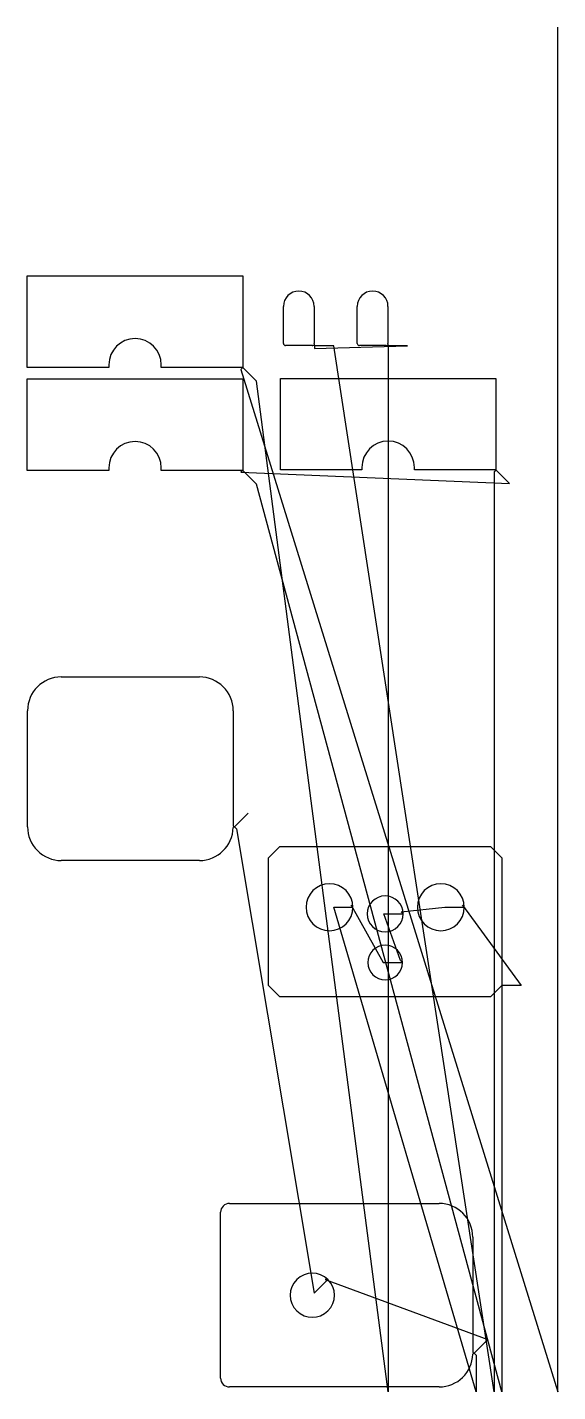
# Model space of a CAD drawing. Header units: metres. Extents: x 7 to 968, y 0 to 2470.
import ezdxf

# ---------------------------------------------------------------- set-up
doc = ezdxf.new("R2010")
doc.units = ezdxf.units.M

msp = doc.modelspace()

# ---------------------------------------------------------------- linework, layer by layer
at = {"layer": 'TOOL_0'}
for p, q in [((967.504, 2468.995), (967.504, 2469.995)), ((967.504, 0.995), (967.504, 2468.995)), ((7.058, 1854.229), (7.058, 2019.829)), ((7.058, 2019.829), (397.458, 2019.829)), ((397.458, 2019.829), (397.458, 1854.229)), ((470.905, 1897.719), (470.905, 1964.719)), ((526.505, 1964.719), (526.505, 1897.719)), ((604.563, 1897.718), (604.563, 1964.718)), ((660.163, 1964.718), (660.163, 1897.718)), ((522.705, 1893.919), (474.705, 1893.919)), ((526.975, 1893.376), (524.083, 1894.178)), ((526.222, 1896.281), (526.975, 1893.375)), ((561.975, 1893.376), (526.975, 1893.376)), ((526.975, 1893.375), (526.975, 1888.375)), ((526.975, 1888.375), (695.633, 1893.375)), ((852.139, -0.003), (561.975, 1893.376)), ((656.363, 1893.918), (608.363, 1893.918)), ((660.633, 1893.375), (657.741, 1894.177)), ((659.88, 1896.28), (660.633, 1893.374)), ((695.633, 1893.375), (660.633, 1893.375)), ((660.633, 1893.374), (660.633, 1888.374)), ((660.633, 1888.374), (660.633, -0.005)), ((154.758, 1854.229), (7.058, 1854.229)), ((154.758, 1859.029), (154.758, 1854.229)), ((249.758, 1854.229), (249.758, 1859.029)), ((397.458, 1854.229), (249.758, 1854.229)), ((397.458, 1854.229), (393.922, 1850.693)), ((422.206, 1829.48), (397.458, 1854.229)), ((7.059, 1667.893), (7.059, 1833.493)), ((7.059, 1833.493), (397.459, 1833.493)), ((393.922, 1850.693), (967.504, -0.005)), ((397.459, 1833.493), (397.459, 1667.893)), ((660.633, -0.005), (422.206, 1829.48)), ((465.275, 1668.568), (465.275, 1834.168)), ((465.275, 1834.168), (855.675, 1834.168)), ((855.675, 1834.168), (855.675, 1668.568)), ((154.759, 1667.893), (7.059, 1667.893)), ((154.759, 1672.693), (154.759, 1667.893)), ((249.759, 1667.893), (249.759, 1672.693)), ((397.459, 1667.893), (249.759, 1667.893)), ((397.459, 1667.893), (393.923, 1664.357)), ((393.923, 1664.357), (880.424, 1643.819)), ((422.207, 1643.144), (397.459, 1667.893)), ((612.975, 1668.568), (465.275, 1668.568)), ((612.975, 1673.368), (612.975, 1668.568)), ((707.975, 1668.568), (707.975, 1673.368)), ((855.675, 1668.568), (707.975, 1668.568)), ((855.675, 1668.568), (852.139, 1665.032)), ((852.139, 1665.032), (852.139, -0.003)), ((880.424, 1643.819), (855.675, 1668.568)), ((866.35, -0.003), (422.207, 1643.144)), ((68.693, 1293.935), (318.693, 1293.935)), ((7.493, 1022.736), (7.493, 1232.735)), ((379.893, 1232.735), (379.893, 1024.235)), ((407.232, 1047.468), (382.484, 1022.719)), ((382.484, 1022.719), (379.875, 1021.235)), ((379.893, 1024.235), (382.484, 1022.719)), ((382.484, 1022.719), (386.02, 1019.183)), ((386.02, 1019.183), (526.7, 178.264)), ((443.85, 966.494), (464.582, 987.226)), ((443.85, 735.458), (443.85, 966.494)), ((464.582, 987.226), (845.618, 987.226)), ((845.618, 987.226), (866.35, 966.494)), ((866.35, 966.494), (866.35, 735.458)), ((318.693, 961.535), (68.693, 961.535)), ((819.891, -0.003), (561.824, 877.055)), ((561.824, 877.055), (596.824, 877.055)), ((596.824, 877.055), (593.288, 880.591)), ((593.288, 880.591), (651.602, 776.975)), ((683.066, 780.511), (652.601, 864.975)), ((652.601, 864.975), (687.601, 864.975)), ((684.065, 868.511), (763.379, 877.055)), ((687.601, 864.975), (684.065, 868.511)), ((763.379, 877.055), (798.379, 877.055)), ((798.379, 877.055), (794.843, 880.591)), ((794.843, 880.591), (901.35, 735.458)), ((651.602, 776.975), (686.602, 776.975)), ((686.602, 776.975), (683.066, 780.511)), ((464.582, 714.726), (443.85, 735.458)), ((866.35, 735.458), (845.618, 714.726)), ((901.35, 735.458), (866.35, 735.458)), ((866.35, 735.458), (866.35, 730.458)), ((866.35, 730.458), (866.35, -0.003)), ((845.618, 714.726), (464.582, 714.726)), ((357.064, 24.727), (357.064, 324.727)), ((373.164, 340.827), (752.664, 340.827)), ((813.764, 279.727), (813.764, 71.227)), ((526.7, 178.264), (551.449, 203.012)), ((551.449, 203.011), (546.449, 203.011)), ((546.449, 203.011), (841.104, 94.46)), ((841.104, 94.46), (816.355, 69.711)), ((816.355, 69.711), (813.746, 68.227)), ((813.764, 71.227), (816.355, 69.711)), ((816.355, 69.711), (819.891, 66.175)), ((819.891, 66.175), (819.891, -0.003)), ((752.664, 8.627), (373.164, 8.627)), ((967.504, -0.005), (967.504, 0.995)), ((967.504, 0.995), (967.504, -0.005)), ((967.504, -0.005), (967.504, 0.995)), ((967.504, -0.005), (967.504, -0.005))]:
    msp.add_line(p, q, dxfattribs=at)
for centre, radius, start, end in [((498.705, 1964.719), 27.8, 0, 180), ((632.363, 1964.718), 27.8, 0, 180), ((202.258, 1859.029), 47.5, 0, 180), ((474.705, 1897.719), 3.8, 180, 270), ((522.705, 1897.719), 3.8, 270, 291.263779), ((522.705, 1897.719), 3.8, 337.761761, 0), ((608.363, 1897.718), 3.8, 180, 270), ((656.363, 1897.718), 3.8, 270, 291.263779), ((656.363, 1897.718), 3.8, 337.761761, 0), ((202.259, 1672.693), 47.5, 0, 180), ((660.475, 1673.368), 47.5, 0, 180), ((68.693, 1232.735), 61.2, 90, 180), ((318.693, 1232.735), 61.2, 0, 90), ((68.693, 1022.735), 61.2, 179.999064, 270), ((318.693, 1022.735), 61.2, 270, 358.59556), ((554.324, 877.055), 42.5, 0, 180), ((755.879, 877.055), 42.5, 0, 180), ((655.101, 864.975), 32.5, 0, 180), ((554.324, 877.055), 42.5, 180, 0), ((655.101, 864.975), 32.5, 180, 0), ((755.879, 877.055), 42.5, 180, 0), ((655.102, 776.975), 31.5, 0, 180), ((655.102, 776.975), 31.5, 180, 0), ((373.164, 324.727), 16.1, 90, 180), ((752.664, 279.727), 61.1, 0, 90), ((523.165, 174.728), 40, 45, 225), ((523.164, 174.727), 40, 225, 44.998987), ((752.664, 69.727), 61.1, 270, 358.593262), ((373.164, 24.727), 16.1, 180, 270)]:
    msp.add_arc(centre, radius, start, end, dxfattribs=at)

doc.saveas('drawing.dxf')
